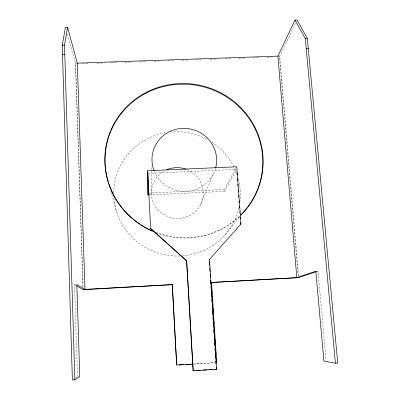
<?xml version="1.0" encoding="UTF-8"?>
<svg xmlns="http://www.w3.org/2000/svg" width="400" height="400" viewBox="0 0 400 400"><rect width="100%" height="100%" fill="white"/><g stroke="black" fill="none" stroke-linecap="round" stroke-linejoin="round"><path stroke-width="0.3" stroke-dasharray="2 1.5" d="M151.43 194.15L151.945 165.32M200.55 204.59L213.31 174.105M295.47 23.33L279.375 56.77L298.15 275.805M149.235 194.945L224.535 191.375L224.405 189.505L236.52 167.295M224.535 191.375L236.425 169.91M224.905 234.99L239.5 217.17M75.43 377.92L77.46 376.535L78.615 376.46M316.23 271.675L317.98 271.085L326.065 360.285M193.455 363.985L215.25 362.615M193.325 364.105L214.845 362.75M316.355 271.175L317.98 271.085M77.46 376.535L74.565 284.655L76.26 284.565M148.515 193.085L224.405 189.505M148.44 173.385L236.105 169.405M77.315 63.165L75.42 63.235L82.925 287.035M277.9 56.115L279.725 56.05L298.73 277.53M82.475 63.71L88.085 63.51M96.805 63.205L102.415 63.005M111.14 62.7L116.745 62.5M124.845 62.215L131.08 61.995M139.8 61.69L145.41 61.49M154.13 61.185L159.115 61.01M167.84 60.7L173.45 60.505M182.17 60.195L187.78 60M195.88 59.715L202.11 59.495M210.21 59.21L215.82 59.01M225.165 58.68L230.15 58.505M238.875 58.2L244.48 58M253.205 57.695L258.815 57.495M266.915 57.21L273.145 56.99M74.565 284.655L76.15 285.57M110.9 191.39L116.685 212.055M67.27 33.96L75.62 63.95L83.175 289.015M238.855 207.9A63.355 62.11 12.4 0 1 182.24 255.89M179.775 256.02A63.355 62.11 12.4 0 1 113.925 197.73M113.77 192.915A63.355 62.11 12.4 0 1 165.45 132.685M170.255 132.03A63.355 62.11 12.4 0 1 207.625 139.7M211.93 142.29A63.355 62.11 12.4 0 1 236.5 172.985M238.52 179.5A63.355 62.11 12.4 0 1 239.99 201.165M187.305 169.67A25.95 25.435 12.5 0 1 198.555 207.87A25.95 25.435 12.5 0 1 158.24 210.165A25.95 25.435 12.5 0 1 164.265 170.98M215.46 168.625A32.37 31.445 13.2 0 1 186.22 191.305A32.37 31.445 13.2 0 1 154.385 171.39M239.55 216.315A79.035 76.79 13.2 0 1 156.775 232.965M239.35 216.435A79.255 76.995 13.2 0 1 156.21 232.48"/><path stroke-width="0.6" d="M193.17 370.805L186.57 260.915L150.625 228.495L186.68 260.72L193.17 370.805L216.535 369.32L209.455 259.5M74.86 379.845L64.505 45.055L67.575 27.32L65.44 27.39L62.245 45.135L72.39 380L74.86 379.845L79.765 376.39L76.82 284.535L85.005 289.42L77.315 63.165L67.575 27.32M277.9 56.115L295.01 20.065L297.07 20L307.34 38.545L337.755 363.09L335.4 363.24L323.91 361.045L315.815 271.205L296.805 277.64L277.9 56.115L77.315 63.165M192.71 364.145L176.645 365.045L172.285 284.565L83.005 289.53M209.275 259.7L240.98 223.94L236.815 166.755L147.705 170.78L147.99 195L149.235 194.945M298.73 277.53L211.325 282.51L298.31 277.67L316.23 271.675M179.135 364.885L183.495 364.615M185.365 364.495L190.345 364.18M191.59 364.105L192.835 364.025M193.04 370.68L194.265 370.6M196.105 370.485L200.395 370.21M202.845 370.055L207.14 369.78M208.975 369.665L213.27 369.39M215.105 369.275L216.535 369.32M172.22 284.685L83.195 289.64L76.675 285.875M306.205 48.49L308.39 48.415M62.245 45.135L64.505 45.055M295.01 20.065L305.29 38.615L307.34 38.545M62.535 54.76L64.8 54.685M305.29 38.615L335.4 363.24M236.995 173.075L237.13 174.925M237.395 178.62L237.53 180.47M237.8 184.17L237.935 186.02M238.205 189.72L238.34 191.57M238.605 195.265L238.74 197.115M239.01 200.815L239.145 202.665M239.415 206.365L239.505 207.595M239.815 211.91L239.905 213.145M240.22 217.46L240.31 218.69M240.58 222.39L240.715 224.24M211.5 282.385L216.69 362.635M211.405 283.75L211.605 286.855M211.805 289.955L212.045 293.675M212.205 296.16L212.405 299.26M212.605 302.36L212.85 306.085M213.01 308.565L213.21 311.665M213.41 314.77L213.65 318.49M213.81 320.97L214.01 324.075M214.21 327.175L214.45 330.9M214.61 333.38L214.81 336.48M215.01 339.58L215.25 343.305M215.41 345.785L215.61 348.89M215.815 351.99L216.015 355.09M216.215 358.195L216.415 361.295M209.395 261.565L209.64 265.295M209.8 267.785L210.04 271.52M210.2 274.005L210.4 277.12M210.6 280.23L210.84 283.96M211 286.45L211.2 289.56M211.4 292.67L211.645 296.405M211.805 298.895L212.005 302.005M212.205 305.115L212.445 308.85M212.605 311.335L212.805 314.445M213.005 317.56L213.245 321.29M213.405 323.78L213.605 326.89M213.81 330L214.01 333.11M214.21 336.225L214.41 339.335M214.61 342.445L214.81 345.555M215.01 348.665L215.21 351.775M215.41 354.89L215.61 358M215.81 361.11L216.015 364.22M216.215 367.33L216.335 369.195M172.285 284.565L176.725 365.155M147.705 170.78L150.62 228.785M147.82 173.41L147.99 195M132.32 218.65A79.035 76.79 13.2 0 1 125.08 109.09A79.035 76.79 13.2 0 1 237.525 105.325A79.035 76.79 13.2 0 1 240.885 215.01M152.155 231.1A79.035 76.79 13.2 0 1 148.25 229.25M147.705 228.975A79.035 76.79 13.2 0 1 140.75 224.935M139.71 224.25A79.035 76.79 13.2 0 1 133.26 219.435M166.45 169.88A25.95 25.435 12.5 0 1 186.16 169.22M154.16 170.835A32.37 31.445 13.2 0 1 182.395 128.385A32.37 31.445 13.2 0 1 215.615 168.06M153.31 231.32A79.255 76.995 13.2 0 1 115.44 121.27A79.255 76.995 13.2 0 1 231.74 99.73A79.255 76.995 13.2 0 1 240.7 215.135"/></g></svg>
